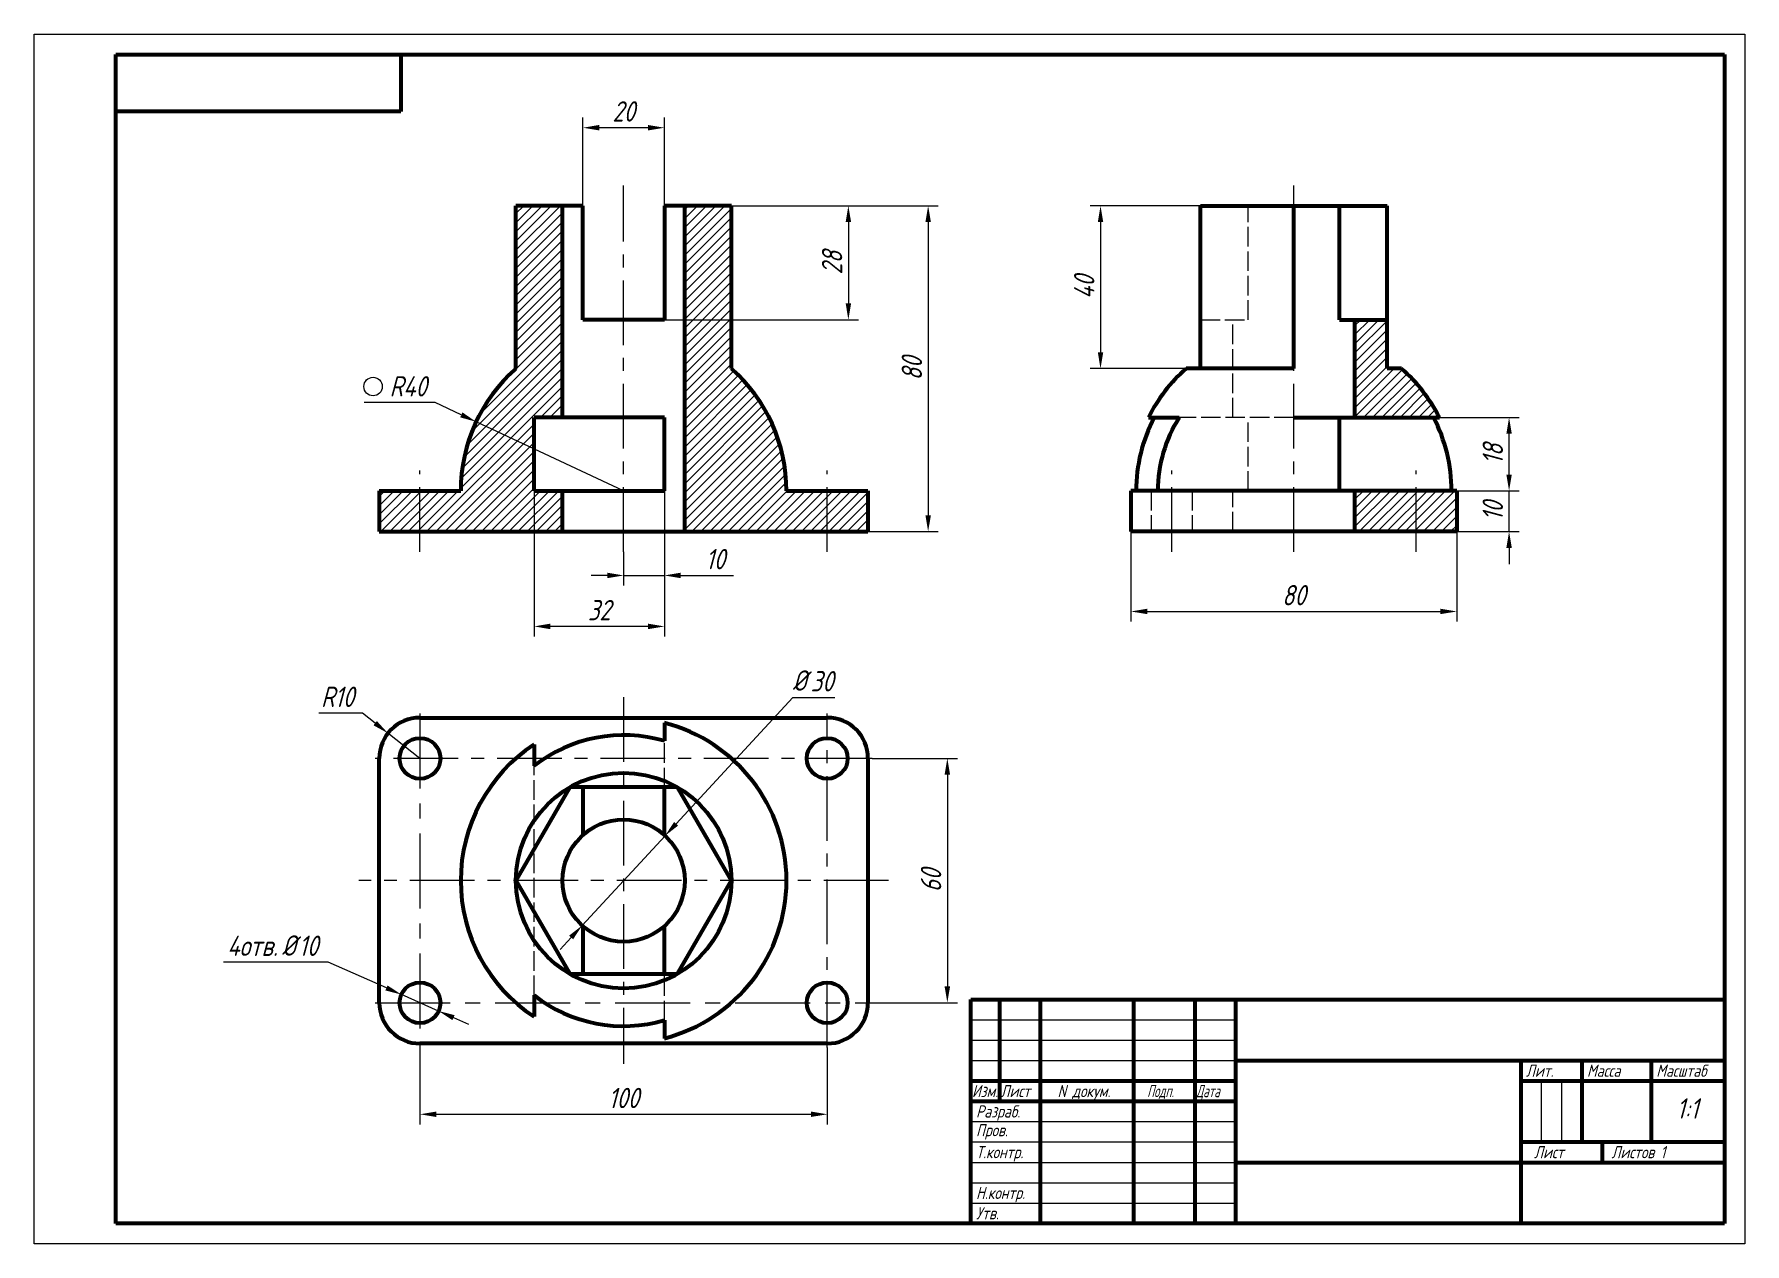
# Model space of a CAD drawing. Header units: millimetres. Extents: x 0 to 420, y 0 to 297.
import ezdxf

# ---------------------------------------------------------------- set-up
doc = ezdxf.new("R2010")
doc.units = ezdxf.units.MM
doc.linetypes.add('ACAD_ISO02W100', pattern=[15, 12, -3])
doc.linetypes.add('осевая', pattern=[50.8, 31.75, -6.35, 6.35, -6.35])
doc.layers.get('0').update_dxf_attribs({"lineweight": 15})
for name, color, linetype, lineweight in [('Осевая', 7, 'осевая', 15), ('Основная', 7, 'Continuous', 60), ('Пунктир', 7, 'ACAD_ISO02W100', 15), ('Размерная', 7, 'Continuous', 18), ('Техт', 7, 'Continuous', 18), ('Штриховка', 7, 'Continuous', 18)]:
    doc.layers.add(name, color=color, linetype=linetype, lineweight=lineweight)
doc.styles.add('ESKD', font='', dxfattribs={"oblique": 15, "height": 4})
doc.styles.get("Standard").update_dxf_attribs({"font": '', "oblique": 15, "height": 5})
doc.styles.get('ESKD').set_extended_font_data('ESKDW')
doc.styles.get('Standard').set_extended_font_data('GOST type A')
doc.dimstyles.new('ESKD', dxfattribs={"dimtxt": 4, "dimasz": 4, "dimexe": 2.5, "dimexo": 0, "dimgap": 1.5, "dimtad": 3, "dimdec": 3, "dimdsep": 46, "dimtxsty": 'Standard', "dimcen": 1.5, "dimdle": 1.25, "dimclrd": 256, "dimclre": 256, "dimclrt": 256, "dimazin": 2, "dimtfac": 0.766667, "dimtdec": 3, "dimtmove": 0, "dimatfit": 0, "dimtvp": 1.5, "dimtolj": 1, "dimtzin": 0, "dimlwd": -1, "dimlwe": -1, "dimarcsym": 0})
pattern_1 = [(45, (-442.2032, 15.7697), (-1.122532, 1.122532), [])]

# ---------------------------------------------------------------- blocks, each defined once
blk = doc.blocks.new('*D1')
at = {"layer": 'DEFPOINTS', "color": 0, "ltscale": 0.5, "transparency": 16777216}
for p in [(171.18, 254.88), (204.72, 174.88), (219.49, 174.88)]:
    blk.add_point(p, dxfattribs=at)
at = {"layer": 'Размерная', "ltscale": 0.5, "transparency": 16777216}
for p, q in [((171.18, 254.88), (221.99, 254.88)), ((219.49, 250.88), (219.49, 178.88)), ((204.72, 174.88), (221.99, 174.88))]:
    blk.add_line(p, q, dxfattribs=at)
for points in [[(218.82, 250.88), (220.16, 250.88), (219.49, 254.88)], [(218.82, 178.88), (220.16, 178.88), (219.49, 174.88)]]:
    blk.add_solid(points, dxfattribs=at)
at = {"layer": 'Размерная', "ltscale": 0.5, "transparency": 16777216, "insert": (215.49, 214.88), "char_height": 5, "attachment_point": 5, "rotation": 90}
blk.add_mtext('\\A1;80', dxfattribs=at)
blk = doc.blocks.new('*D2')
at = {"layer": 'DEFPOINTS', "color": 0, "ltscale": 0.5, "transparency": 16777216}
for p in [(286.37, 254.88), (261.81, 214.88), (286.37, 214.88)]:
    blk.add_point(p, dxfattribs=at)
at = {"layer": 'Размерная', "ltscale": 0.5, "transparency": 16777216}
for p, q in [((286.37, 254.88), (259.31, 254.88)), ((261.81, 250.88), (261.81, 218.88)), ((286.37, 214.88), (259.31, 214.88))]:
    blk.add_line(p, q, dxfattribs=at)
for points in [[(261.15, 250.88), (262.48, 250.88), (261.81, 254.88)], [(261.15, 218.88), (262.48, 218.88), (261.81, 214.88)]]:
    blk.add_solid(points, dxfattribs=at)
at = {"layer": 'Размерная', "ltscale": 0.5, "transparency": 16777216, "insert": (257.81, 234.88), "char_height": 5, "attachment_point": 5, "rotation": 90}
blk.add_mtext('\\A1;40', dxfattribs=at)
blk = doc.blocks.new('*D3')
at = {"layer": 'DEFPOINTS', "color": 0, "ltscale": 0.5, "transparency": 16777216}
for p in [(134.72, 274.04), (134.72, 254.88), (154.72, 254.88)]:
    blk.add_point(p, dxfattribs=at)
at = {"layer": 'Размерная', "ltscale": 0.5, "transparency": 16777216}
for p, q in [((134.72, 254.88), (134.72, 276.54)), ((150.72, 274.04), (138.72, 274.04)), ((154.72, 254.88), (154.72, 276.54))]:
    blk.add_line(p, q, dxfattribs=at)
for points in [[(138.72, 274.71), (138.72, 273.37), (134.72, 274.04)], [(150.72, 274.71), (150.72, 273.37), (154.72, 274.04)]]:
    blk.add_solid(points, dxfattribs=at)
at = {"layer": 'Размерная', "ltscale": 0.5, "transparency": 16777216, "insert": (144.72, 278.04), "char_height": 5, "attachment_point": 5}
blk.add_mtext('\\A1;20', dxfattribs=at)
blk = doc.blocks.new('*D4')
at = {"layer": 'DEFPOINTS', "color": 0, "ltscale": 0.5, "transparency": 16777216}
for p in [(154.72, 254.88), (154.72, 226.88), (199.9, 226.88)]:
    blk.add_point(p, dxfattribs=at)
at = {"layer": 'Размерная', "ltscale": 0.5, "transparency": 16777216}
for p, q in [((154.72, 254.88), (202.4, 254.88)), ((199.9, 250.88), (199.9, 230.88)), ((154.72, 226.88), (202.4, 226.88))]:
    blk.add_line(p, q, dxfattribs=at)
for points in [[(199.24, 250.88), (200.57, 250.88), (199.9, 254.88)], [(199.24, 230.88), (200.57, 230.88), (199.9, 226.88)]]:
    blk.add_solid(points, dxfattribs=at)
at = {"layer": 'Размерная', "ltscale": 0.5, "transparency": 16777216, "insert": (195.9, 240.88), "char_height": 5, "attachment_point": 5, "rotation": 90}
blk.add_mtext('\\A1;28', dxfattribs=at)
blk = doc.blocks.new('*D5')
at = {"layer": 'DEFPOINTS', "color": 0, "ltscale": 0.5, "transparency": 16777216}
for p in [(108.49, 201.84), (144.72, 184.88)]:
    blk.add_point(p, dxfattribs=at)
at = {"layer": 'Размерная', "ltscale": 0.5, "transparency": 16777216}
for p, q in [((98.44, 206.54), (86.67, 206.54)), ((104.87, 203.53), (98.44, 206.54)), ((144.72, 184.88), (108.49, 201.84))]:
    blk.add_line(p, q, dxfattribs=at)
blk.add_solid([(105.15, 204.13), (104.58, 202.93), (108.49, 201.84)], dxfattribs=at)
at = {"layer": 'Размерная', "ltscale": 0.5, "transparency": 16777216, "insert": (91.8, 210.54), "char_height": 5, "attachment_point": 5}
blk.add_mtext('\\A1;R40', dxfattribs=at)
blk = doc.blocks.new('*D6')
at = {"layer": 'DEFPOINTS', "color": 0, "ltscale": 0.5, "transparency": 16777216}
for p in [(154.72, 184.88), (144.72, 169.88), (144.72, 164.11)]:
    blk.add_point(p, dxfattribs=at)
at = {"layer": 'Размерная', "ltscale": 0.5, "transparency": 16777216}
for p, q in [((154.72, 184.88), (154.72, 161.61)), ((144.72, 169.88), (144.72, 161.61)), ((140.72, 164.11), (136.72, 164.11)), ((144.72, 164.11), (154.72, 164.11)), ((158.72, 164.11), (171.7, 164.11))]:
    blk.add_line(p, q, dxfattribs=at)
for points in [[(140.72, 164.78), (140.72, 163.44), (144.72, 164.11)], [(158.72, 164.78), (158.72, 163.44), (154.72, 164.11)]]:
    blk.add_solid(points, dxfattribs=at)
at = {"layer": 'Размерная', "ltscale": 0.5, "transparency": 16777216, "insert": (167.21, 168.11), "char_height": 5, "attachment_point": 5}
blk.add_mtext('\\A1;10', dxfattribs=at)
blk = doc.blocks.new('*D7')
at = {"layer": 'DEFPOINTS', "color": 0, "ltscale": 0.5, "transparency": 16777216}
for p in [(122.72, 184.88), (154.72, 184.88), (122.72, 151.59)]:
    blk.add_point(p, dxfattribs=at)
at = {"layer": 'Размерная', "ltscale": 0.5, "transparency": 16777216}
for p, q in [((122.72, 184.88), (122.72, 149.09)), ((154.72, 184.88), (154.72, 149.09)), ((150.72, 151.59), (126.72, 151.59))]:
    blk.add_line(p, q, dxfattribs=at)
for points in [[(126.72, 152.26), (126.72, 150.92), (122.72, 151.59)], [(150.72, 152.26), (150.72, 150.92), (154.72, 151.59)]]:
    blk.add_solid(points, dxfattribs=at)
at = {"layer": 'Размерная', "ltscale": 0.5, "transparency": 16777216, "insert": (138.72, 155.59), "char_height": 5, "attachment_point": 5}
blk.add_mtext('\\A1;32', dxfattribs=at)
blk = doc.blocks.new('*D8')
at = {"layer": 'DEFPOINTS', "color": 0, "ltscale": 0.5, "transparency": 16777216}
for p in [(269.28, 174.88), (349.28, 174.88), (349.28, 155.26)]:
    blk.add_point(p, dxfattribs=at)
at = {"layer": 'Размерная', "ltscale": 0.5, "transparency": 16777216}
for p, q in [((269.28, 174.88), (269.28, 152.76)), ((349.28, 174.88), (349.28, 152.76)), ((273.28, 155.26), (345.28, 155.26))]:
    blk.add_line(p, q, dxfattribs=at)
for points in [[(273.28, 155.93), (273.28, 154.6), (269.28, 155.26)], [(345.28, 155.93), (345.28, 154.6), (349.28, 155.26)]]:
    blk.add_solid(points, dxfattribs=at)
at = {"layer": 'Размерная', "ltscale": 0.5, "transparency": 16777216, "insert": (309.28, 159.26), "char_height": 5, "attachment_point": 5}
blk.add_mtext('\\A1;80', dxfattribs=at)
blk = doc.blocks.new('*D9')
at = {"layer": 'DEFPOINTS', "color": 0, "ltscale": 0.5, "transparency": 16777216}
for p in [(94.72, 48.18), (194.72, 48.18), (194.72, 31.8)]:
    blk.add_point(p, dxfattribs=at)
at = {"layer": 'Размерная', "ltscale": 0.5, "transparency": 16777216}
for p, q in [((94.72, 48.18), (94.72, 29.3)), ((194.72, 48.18), (194.72, 29.3)), ((98.72, 31.8), (190.72, 31.8))]:
    blk.add_line(p, q, dxfattribs=at)
for points in [[(98.72, 32.47), (98.72, 31.14), (94.72, 31.8)], [(190.72, 32.47), (190.72, 31.14), (194.72, 31.8)]]:
    blk.add_solid(points, dxfattribs=at)
at = {"layer": 'Размерная', "ltscale": 0.5, "transparency": 16777216, "insert": (144.72, 35.8), "char_height": 5, "attachment_point": 5}
blk.add_mtext('\\A1;100', dxfattribs=at)
blk = doc.blocks.new('*D10')
at = {"layer": 'DEFPOINTS', "color": 0, "ltscale": 0.5, "transparency": 16777216}
for p in [(205.72, 119.18), (205.72, 59.18), (224.2, 59.18)]:
    blk.add_point(p, dxfattribs=at)
at = {"layer": 'Размерная', "ltscale": 0.5, "transparency": 16777216}
for p, q in [((205.72, 119.18), (226.7, 119.18)), ((224.2, 115.18), (224.2, 63.18)), ((205.72, 59.18), (226.7, 59.18))]:
    blk.add_line(p, q, dxfattribs=at)
for points in [[(223.53, 115.18), (224.87, 115.18), (224.2, 119.18)], [(223.53, 63.18), (224.87, 63.18), (224.2, 59.18)]]:
    blk.add_solid(points, dxfattribs=at)
at = {"layer": 'Размерная', "ltscale": 0.5, "transparency": 16777216, "insert": (220.2, 89.18), "char_height": 5, "attachment_point": 5, "rotation": 90}
blk.add_mtext('\\A1;60', dxfattribs=at)
blk = doc.blocks.new('*D11')
at = {"layer": 'DEFPOINTS', "color": 0, "ltscale": 0.5, "transparency": 16777216}
for p in [(90.15, 61.2), (99.29, 57.15)]:
    blk.add_point(p, dxfattribs=at)
at = {"layer": 'Размерная', "ltscale": 0.5, "transparency": 16777216}
for p, q in [((72.14, 69.18), (46.44, 69.18)), ((86.49, 62.82), (72.14, 69.18)), ((99.29, 57.15), (90.15, 61.2)), ((102.95, 55.53), (106.61, 53.91))]:
    blk.add_line(p, q, dxfattribs=at)
for points in [[(86.76, 63.43), (86.22, 62.21), (90.15, 61.2)], [(103.22, 56.14), (102.68, 54.92), (99.29, 57.15)]]:
    blk.add_solid(points, dxfattribs=at)
at = {"layer": 'Размерная', "ltscale": 0.5, "transparency": 16777216, "insert": (58.54, 73.18), "char_height": 5, "attachment_point": 5}
blk.add_mtext('\\A1;4отв.  10', dxfattribs=at)
blk = doc.blocks.new('*D12')
at = {"layer": 'DEFPOINTS', "color": 0, "ltscale": 0.5, "transparency": 16777216}
for p in [(86.86, 125.36), (94.72, 119.18)]:
    blk.add_point(p, dxfattribs=at)
at = {"layer": 'Размерная', "ltscale": 0.5, "transparency": 16777216}
for p, q in [((80.57, 130.3), (69.87, 130.3)), ((83.71, 127.83), (80.57, 130.3)), ((94.72, 119.18), (86.86, 125.36))]:
    blk.add_line(p, q, dxfattribs=at)
blk.add_solid([(84.13, 128.35), (83.3, 127.31), (86.86, 125.36)], dxfattribs=at)
at = {"layer": 'Размерная', "ltscale": 0.5, "transparency": 16777216, "insert": (74.47, 134.3), "char_height": 5, "attachment_point": 5}
blk.add_mtext('\\A1;R10', dxfattribs=at)
blk = doc.blocks.new('*D13')
at = {"layer": 'DEFPOINTS', "color": 0, "ltscale": 0.5, "transparency": 16777216}
for p in [(154.9, 100.2), (134.54, 78.16)]:
    blk.add_point(p, dxfattribs=at)
at = {"layer": 'Размерная', "ltscale": 0.5, "transparency": 16777216}
for p, q in [((157.61, 103.14), (186.23, 134.12)), ((186.23, 134.12), (196.57, 134.12)), ((134.54, 78.16), (154.9, 100.2)), ((131.83, 75.22), (129.11, 72.28))]:
    blk.add_line(p, q, dxfattribs=at)
for points in [[(157.12, 103.59), (158.1, 102.68), (154.9, 100.2)], [(131.34, 75.67), (132.32, 74.77), (134.54, 78.16)]]:
    blk.add_solid(points, dxfattribs=at)
at = {"layer": 'Размерная', "ltscale": 0.5, "transparency": 16777216, "insert": (192.15, 138.12), "char_height": 5, "attachment_point": 5}
blk.add_mtext('\\A1; 30', dxfattribs=at)
blk = doc.blocks.new('*D14')
at = {"layer": 'DEFPOINTS', "color": 0, "ltscale": 0.5, "transparency": 16777216}
for p in [(349.28, 184.88), (362.13, 184.88), (349.28, 174.88)]:
    blk.add_point(p, dxfattribs=at)
at = {"layer": 'Размерная', "ltscale": 0.5, "transparency": 16777216}
for p, q in [((362.13, 188.88), (362.13, 192.88)), ((349.28, 184.88), (364.63, 184.88)), ((362.13, 174.88), (362.13, 184.88)), ((349.28, 174.88), (364.63, 174.88)), ((362.13, 170.88), (362.13, 166.88))]:
    blk.add_line(p, q, dxfattribs=at)
for points in [[(361.46, 188.88), (362.8, 188.88), (362.13, 184.88)], [(361.46, 170.88), (362.8, 170.88), (362.13, 174.88)]]:
    blk.add_solid(points, dxfattribs=at)
at = {"layer": 'Размерная', "ltscale": 0.5, "transparency": 16777216, "insert": (358.13, 179.88), "char_height": 5, "attachment_point": 5, "rotation": 90}
blk.add_mtext('\\A1;10', dxfattribs=at)
blk = doc.blocks.new('*D15')
at = {"layer": 'DEFPOINTS', "color": 0, "ltscale": 0.5, "transparency": 16777216}
for p in [(345, 202.88), (362.13, 202.88), (349.28, 184.88)]:
    blk.add_point(p, dxfattribs=at)
at = {"layer": 'Размерная', "ltscale": 0.5, "transparency": 16777216}
for p, q in [((345, 202.88), (364.63, 202.88)), ((362.13, 188.88), (362.13, 198.88)), ((349.28, 184.88), (364.63, 184.88))]:
    blk.add_line(p, q, dxfattribs=at)
for points in [[(361.46, 198.88), (362.8, 198.88), (362.13, 202.88)], [(361.46, 188.88), (362.8, 188.88), (362.13, 184.88)]]:
    blk.add_solid(points, dxfattribs=at)
at = {"layer": 'Размерная', "ltscale": 0.5, "transparency": 16777216, "insert": (358.13, 193.88), "char_height": 5, "attachment_point": 5, "rotation": 90}
blk.add_mtext('\\A1;18', dxfattribs=at)

msp = doc.modelspace()

# ---------------------------------------------------------------- hatches: boundary and pattern name
at = {"layer": 'Штриховка', "ltscale": 0.5}
h = msp.add_hatch(dxfattribs=at)
h.set_pattern_fill('ANSI31', color=256, scale=0.5, style=0)
h.set_pattern_definition(pattern_1)
h.paths.add_polyline_path([(159.7194, 174.8838), (194.7194, 174.8838), (194.7194, 184.8838), (184.7194, 184.8838, 0.21525048), (171.177, 214.8838), (171.177, 254.8838), (159.7194, 254.8838)])
h.paths.add_polyline_path([(122.7194, 202.8838), (129.7194, 202.8838), (129.7194, 254.8838), (118.2619, 254.8838), (118.2619, 214.8838, 0.21525055), (104.7194, 184.8838), (94.7194, 184.8838), (94.7194, 174.8838), (129.7194, 174.8838), (129.7194, 184.8838), (122.7194, 184.8838)])
h.paths.add_polyline_path([(94.7194, 184.8838), (84.7194, 184.8838), (84.7194, 174.8838), (94.7194, 174.8838)])
h.paths.add_polyline_path([(204.7194, 184.8838), (194.7194, 184.8838), (194.7194, 174.8838), (204.7194, 174.8838)])
h = msp.add_hatch(dxfattribs=at)
h.set_pattern_fill('ANSI31', color=256, scale=0.5, style=0)
h.set_pattern_definition(pattern_1)
h.paths.add_polyline_path([(324.2831, 202.8838), (345.0042, 202.8838, 0.09561397), (335.7406, 214.8838), (332.196, 214.8838), (332.196, 226.8838), (324.2831, 226.8838)])
h.paths.add_polyline_path([(339.2831, 174.8838), (339.2831, 184.8838), (324.2831, 184.8838), (324.2831, 174.8838)])
h.paths.add_polyline_path([(349.2831, 174.8838), (349.2831, 184.8838), (339.2831, 184.8838), (339.2831, 174.8838)])

# ---------------------------------------------------------------- linework, layer by layer
for p, q in [((0, 297), (420, 297)), ((0, 0), (0, 297)), ((0, 297), (210, 297)), ((210, 297), (420, 297)), ((420, 297), (420, 0)), ((230, 55), (295, 55)), ((230, 50), (295, 50)), ((230, 45), (295, 45)), ((370, 40), (370, 25)), ((370, 40), (370, 25)), ((375, 40), (375, 25)), ((375, 40), (375, 25)), ((230, 30), (295, 30)), ((230, 25), (295, 25)), ((230, 20), (295, 20)), ((230, 15), (295, 15)), ((230, 10), (295, 10)), ((420, 0), (0, 0))]:
    msp.add_line(p, q)
at = {"layer": 'Осевая', "ltscale": 0.5}
for p, q in [((144.7194, 169.8838), (144.7194, 259.8838)), ((309.2831, 169.8838), (309.2831, 259.8838)), ((94.7194, 169.8838), (94.7194, 189.8838)), ((194.7194, 169.8838), (194.7194, 189.8838)), ((279.2831, 169.8838), (279.2831, 189.8838)), ((339.2831, 169.8838), (339.2831, 189.8838)), ((144.7194, 134.1774), (144.7194, 44.1774)), ((194.7194, 48.1774), (194.7194, 130.1774)), ((205.7194, 119.1774), (83.7194, 119.1774)), ((209.7194, 89.1774), (79.7194, 89.1774))]:
    msp.add_line(p, q, dxfattribs=at)
at = {"layer": 'Осевая', "ltscale": 0.58}
for p, q in [((94.7194, 130.1774), (94.7194, 48.1774)), ((83.7194, 59.1774), (205.7194, 59.1774))]:
    msp.add_line(p, q, dxfattribs=at)
at = {"layer": 'Основная', "ltscale": 10}
for p, q in [((20, 5), (20, 292)), ((20, 292), (415, 292)), ((415, 292), (415, 5)), ((230, 5), (230, 60)), ((230, 60), (415, 60)), ((237, 60), (237, 35)), ((247, 60), (247, 5)), ((270, 5), (270, 60)), ((285, 60), (285, 5)), ((295, 5), (295, 60)), ((295, 45), (415, 45)), ((365, 45), (365, 5)), ((380, 45), (380, 25)), ((397, 45), (397, 25)), ((230, 40), (295, 40)), ((365, 40), (415, 40)), ((230, 35), (295, 35)), ((365, 25), (415, 25)), ((385, 24.9639), (385, 19.9639)), ((295, 20), (415, 20)), ((415, 5), (20, 5))]:
    msp.add_line(p, q, dxfattribs=at)
at = {"layer": 'Основная', "ltscale": 0.5}
for p, q in [((90, 292), (90, 278)), ((90, 278), (20, 278))]:
    msp.add_line(p, q, dxfattribs=at)
at = {"layer": 'Основная'}
for p, q in [((134.7194, 254.8838), (118.2619, 254.8838)), ((118.2619, 214.8838), (118.2619, 254.8838)), ((134.7194, 226.8838), (134.7194, 254.8838)), ((171.177, 254.8838), (154.7194, 254.8838)), ((154.7194, 254.8838), (154.7194, 226.8838)), ((171.177, 214.8838), (171.177, 254.8838)), ((286.3702, 214.8838), (286.3702, 254.8838)), ((286.3702, 254.8838), (332.196, 254.8838)), ((309.2831, 214.8838), (309.2831, 254.8838)), ((332.196, 214.8838), (332.196, 254.8838)), ((154.7194, 226.8838), (134.7194, 226.8838)), ((309.2831, 214.8838), (282.8256, 214.8838)), ((335.7406, 214.8838), (332.196, 214.8838)), ((122.7194, 184.8838), (122.7194, 202.8838)), ((154.7194, 202.8838), (122.7194, 202.8838)), ((154.7194, 184.8838), (154.7194, 202.8838)), ((273.5619, 202.8838), (281.1406, 202.8838)), ((309.2831, 202.8838), (345.0042, 202.8838)), ((84.7194, 184.8838), (104.7194, 184.8838)), ((84.7194, 184.8838), (84.7194, 174.8838)), ((122.7194, 184.8838), (154.7194, 184.8838)), ((184.7194, 184.8838), (204.7194, 184.8838)), ((204.7194, 184.8838), (204.7194, 174.8838)), ((269.2831, 184.8838), (269.2831, 174.8838)), ((349.2831, 184.8838), (269.2831, 184.8838)), ((349.2831, 184.8838), (349.2831, 174.8838)), ((84.7194, 174.8838), (204.7194, 174.8838)), ((349.2831, 174.8838), (269.2831, 174.8838)), ((94.7194, 129.1774), (194.7194, 129.1774)), ((154.7194, 127.9072), (154.7194, 123.4702)), ((122.7194, 122.584), (122.7194, 117.3199)), ((84.7194, 59.1774), (84.7194, 119.1774)), ((204.7194, 119.1774), (204.7194, 59.1774)), ((131.4907, 112.0903), (118.2619, 89.1774)), ((157.9482, 112.0903), (131.4907, 112.0903)), ((134.7194, 112.0903), (134.7194, 100.3577)), ((154.7194, 100.3577), (154.7194, 112.0903)), ((171.177, 89.1774), (157.9482, 112.0903)), ((118.2619, 89.1774), (131.4907, 66.2645)), ((157.9482, 66.2645), (171.177, 89.1774)), ((134.7194, 77.997), (134.7194, 66.2645)), ((154.7194, 66.2645), (154.7194, 77.997)), ((131.4907, 66.2645), (157.9482, 66.2645)), ((122.7194, 61.0349), (122.7194, 55.7708)), ((154.7194, 54.8845), (154.7194, 50.4475)), ((194.7194, 49.1774), (94.7194, 49.1774))]:
    msp.add_line(p, q, dxfattribs=at)
at = {"layer": 'Основная', "ltscale": 0.4}
for p, q in [((129.7194, 202.8838), (129.7194, 254.8838)), ((159.7194, 174.8838), (159.7194, 254.8838)), ((320.4634, 226.8838), (320.4634, 254.8838)), ((320.4634, 226.8838), (332.196, 226.8838)), ((324.2831, 202.8838), (324.2831, 226.8838)), ((320.4634, 184.8838), (320.4634, 202.8838)), ((129.7194, 174.8838), (129.7194, 184.8838)), ((324.2831, 174.8838), (324.2831, 184.8838))]:
    msp.add_line(p, q, dxfattribs=at)
at = {"layer": 'Основная'}
for centre in [(94.7194, 119.1774), (194.7194, 119.1774), (94.7194, 59.1774), (194.7194, 59.1774)]:
    msp.add_circle(centre, 5, dxfattribs=at)
at = {"layer": 'Основная', "ltscale": 10}
for radius in [26.4575, 15]:
    msp.add_circle((144.7194, 89.1774), radius, dxfattribs=at)
at = {"layer": 'Основная'}
for centre, radius, start, end in [((144.7194, 184.8838), 40, 131.409622, 180), ((144.7194, 184.8838), 40, 0, 48.590378), ((309.2831, 184.8838), 40, 131.409622, 153.256317), ((309.2831, 184.8838), 40, 26.743646, 48.59043), ((309.2831, 184.8838), 38.7298, 152.305439, 180), ((309.2831, 184.8838), 33.4066, 147.396931, 180), ((309.2831, 184.8838), 38.7298, 0, 27.694561), ((94.7194, 119.1774), 10, 90, 180), ((194.7194, 119.1774), 10, 0, 90), ((144.7194, 89.1774), 35.7211, 73.743003, 128.016019), ((94.7194, 59.1774), 10, 180, 270), ((144.7194, 89.1774), 35.7211, 231.983981, 286.256997), ((194.7194, 59.1774), 10, 270, 0)]:
    msp.add_arc(centre, radius, start, end, dxfattribs=at)
at = {"layer": 'Основная', "ltscale": 10}
for start, end in [(284.477512, 75.522488), (123.367013, 236.632987)]:
    msp.add_arc((144.7194, 89.1774), 40, start, end, dxfattribs=at)
at = {"layer": 'Пунктир', "ltscale": 0.4}
for p, q in [((298.1027, 226.8838), (298.1027, 254.8838)), ((286.3702, 226.8838), (298.1027, 226.8838)), ((294.2831, 202.8838), (294.2831, 226.8838)), ((309.2831, 202.8838), (281.1406, 202.8838)), ((298.1027, 184.8838), (298.1027, 202.8838)), ((274.2831, 184.8838), (274.2831, 174.8838)), ((284.2831, 184.8838), (284.2831, 174.8838)), ((294.2831, 174.8838), (294.2831, 184.8838)), ((154.7194, 112.0903), (154.7194, 123.4702)), ((122.7194, 61.0349), (122.7194, 117.3199)), ((154.7194, 54.8845), (154.7194, 66.2645))]:
    msp.add_line(p, q, dxfattribs=at)
at = {"layer": 'Размерная', "ltscale": 0.5}
msp.add_line((86.6652, 206.538), (80.977, 206.538), dxfattribs=at)
msp.add_circle((83.1999, 210.4912), 2.2722, dxfattribs=at)

# ---------------------------------------------------------------- texts
at = {"layer": 'Размерная', "char_height": 5, "attachment_point": 5, "style": 'ESKD'}
for insert in [(187.9373, 138.3058), (62.5547, 73.2404)]:
    msp.add_mtext('\\A1;%%c', dxfattribs=dict(at, insert=insert))
at = {"layer": 'Техт', "oblique": 15}
for s, height, p in [('Лит.', 3, (366.2551, 41)), ('Масса', 3, (381.2551, 41)), ('Масштаб', 3, (398.2551, 41)), ('Изм.', 3, (230.2551, 36)), ('Лист', 3, (237.2551, 36)), ('N докум.', 3, (251.2551, 36)), ('Разраб.', 3, (231.2551, 31)), ('1:1', 5, (403.2273, 30.7219)), ('Пров.', 3, (231.2551, 26.3971)), ('Т.контр.', 3, (231.2551, 21)), ('Лист', 3, (368.2551, 21)), ('Листов 1', 3, (387.2551, 21)), ('Н.контр.', 3, (231.2551, 11)), ('Утв.', 3, (231.2551, 6))]:
    msp.add_text(s, height=height, dxfattribs=at).set_placement(p)
at = {"layer": 'Техт', "oblique": 15, "width": 0.8}
for s, p in [('Подп.', (273.2551, 36)), ('Дата', (285.2551, 36))]:
    msp.add_text(s, height=3, dxfattribs=at).set_placement(p)

# ---------------------------------------------------------------- dimensions: what is measured, and where the dimension line sits
at = {"layer": 'Размерная', "ltscale": 0.5}
for base, p1, p2, picture, middle in [((134.7194, 274.0394), (154.7194, 254.8838), (134.7194, 254.8838), '*D3', (144.7194, 278.0394)), ((122.7194, 151.5886), (154.7194, 184.8838), (122.7194, 184.8838), '*D7', (138.7194, 155.5886)), ((349.2831, 155.2648), (269.2831, 174.8838), (349.2831, 174.8838), '*D8', (309.2831, 159.2648)), ((194.7194, 31.8017), (94.7194, 48.1774), (194.7194, 48.1774), '*D9', (144.7194, 35.8017))]:
    dim = msp.add_linear_dim(base=base, p1=p1, p2=p2, dimstyle='ESKD', dxfattribs=at)
    dim.commit()
    dim.dimension.update_dxf_attribs({"geometry": picture, "text_midpoint": middle})
for base, p1, p2, picture, middle in [((199.9025, 226.8838), (154.7194, 254.8838), (154.7194, 226.8838), '*D4', (195.9025, 240.8838)), ((219.4898, 174.8838), (171.177, 254.8838), (204.7194, 174.8838), '*D1', (215.4898, 214.8838)), ((261.8133, 214.8838), (286.3702, 254.8838), (286.3702, 214.8838), '*D2', (257.8133, 234.8838)), ((362.1313, 202.8838), (349.2831, 184.8838), (345.0042, 202.8838), '*D15', (358.1313, 193.8838)), ((224.2005, 59.1774), (205.7194, 119.1774), (205.7194, 59.1774), '*D10', (220.2005, 89.1774))]:
    dim = msp.add_linear_dim(base=base, p1=p1, p2=p2, angle=90, dimstyle='ESKD', dxfattribs=at)
    dim.commit()
    dim.dimension.update_dxf_attribs({"geometry": picture, "text_midpoint": middle})
dim = msp.add_radius_dim(center=(144.7194, 184.8838), mpoint=(108.4889, 201.8351), dimstyle='ESKD', override={"dimtoh": 1}, dxfattribs=at)
dim.commit()
dim.dimension.update_dxf_attribs({"geometry": '*D5', "text_midpoint": (91.8011, 206.538), "dimtype": 164})
dim = msp.add_linear_dim(base=(362.1313, 184.8838), p1=(349.2831, 174.8838), p2=(349.2831, 184.8838), angle=90, dimstyle='ESKD', dxfattribs=at)
dim.commit()
dim.dimension.update_dxf_attribs({"geometry": '*D14', "text_midpoint": (362.1313, 179.8838), "dimtype": 160})
dim = msp.add_linear_dim(base=(144.7194, 164.1091), p1=(154.7194, 184.8838), p2=(144.7194, 169.8838), dimstyle='ESKD', dxfattribs=at)
dim.commit()
dim.dimension.update_dxf_attribs({"geometry": '*D6', "text_midpoint": (167.2107, 164.1091), "dimtype": 160})
for p1, p2, text, picture, middle in [((134.5424, 78.158), (154.8965, 100.1968), ' 30', '*D13', (192.1482, 134.1196)), ((99.2909, 57.152), (90.148, 61.2028), '4отв.  10', '*D11', (58.5405, 69.1805))]:
    dim = msp.add_diameter_dim_2p(p1=p1, p2=p2, text=text, dimstyle='ESKD', override={"dimtoh": 1}, dxfattribs=at)
    dim.commit()
    dim.dimension.update_dxf_attribs({"geometry": picture, "text_midpoint": middle, "dimtype": 163})
dim = msp.add_radius_dim(center=(94.7194, 119.1774), mpoint=(86.8578, 125.3576), dimstyle='ESKD', override={"dimtoh": 1}, dxfattribs=at)
dim.commit()
dim.dimension.update_dxf_attribs({"geometry": '*D12', "text_midpoint": (74.4683, 134.3018)})

doc.saveas('drawing.dxf')
